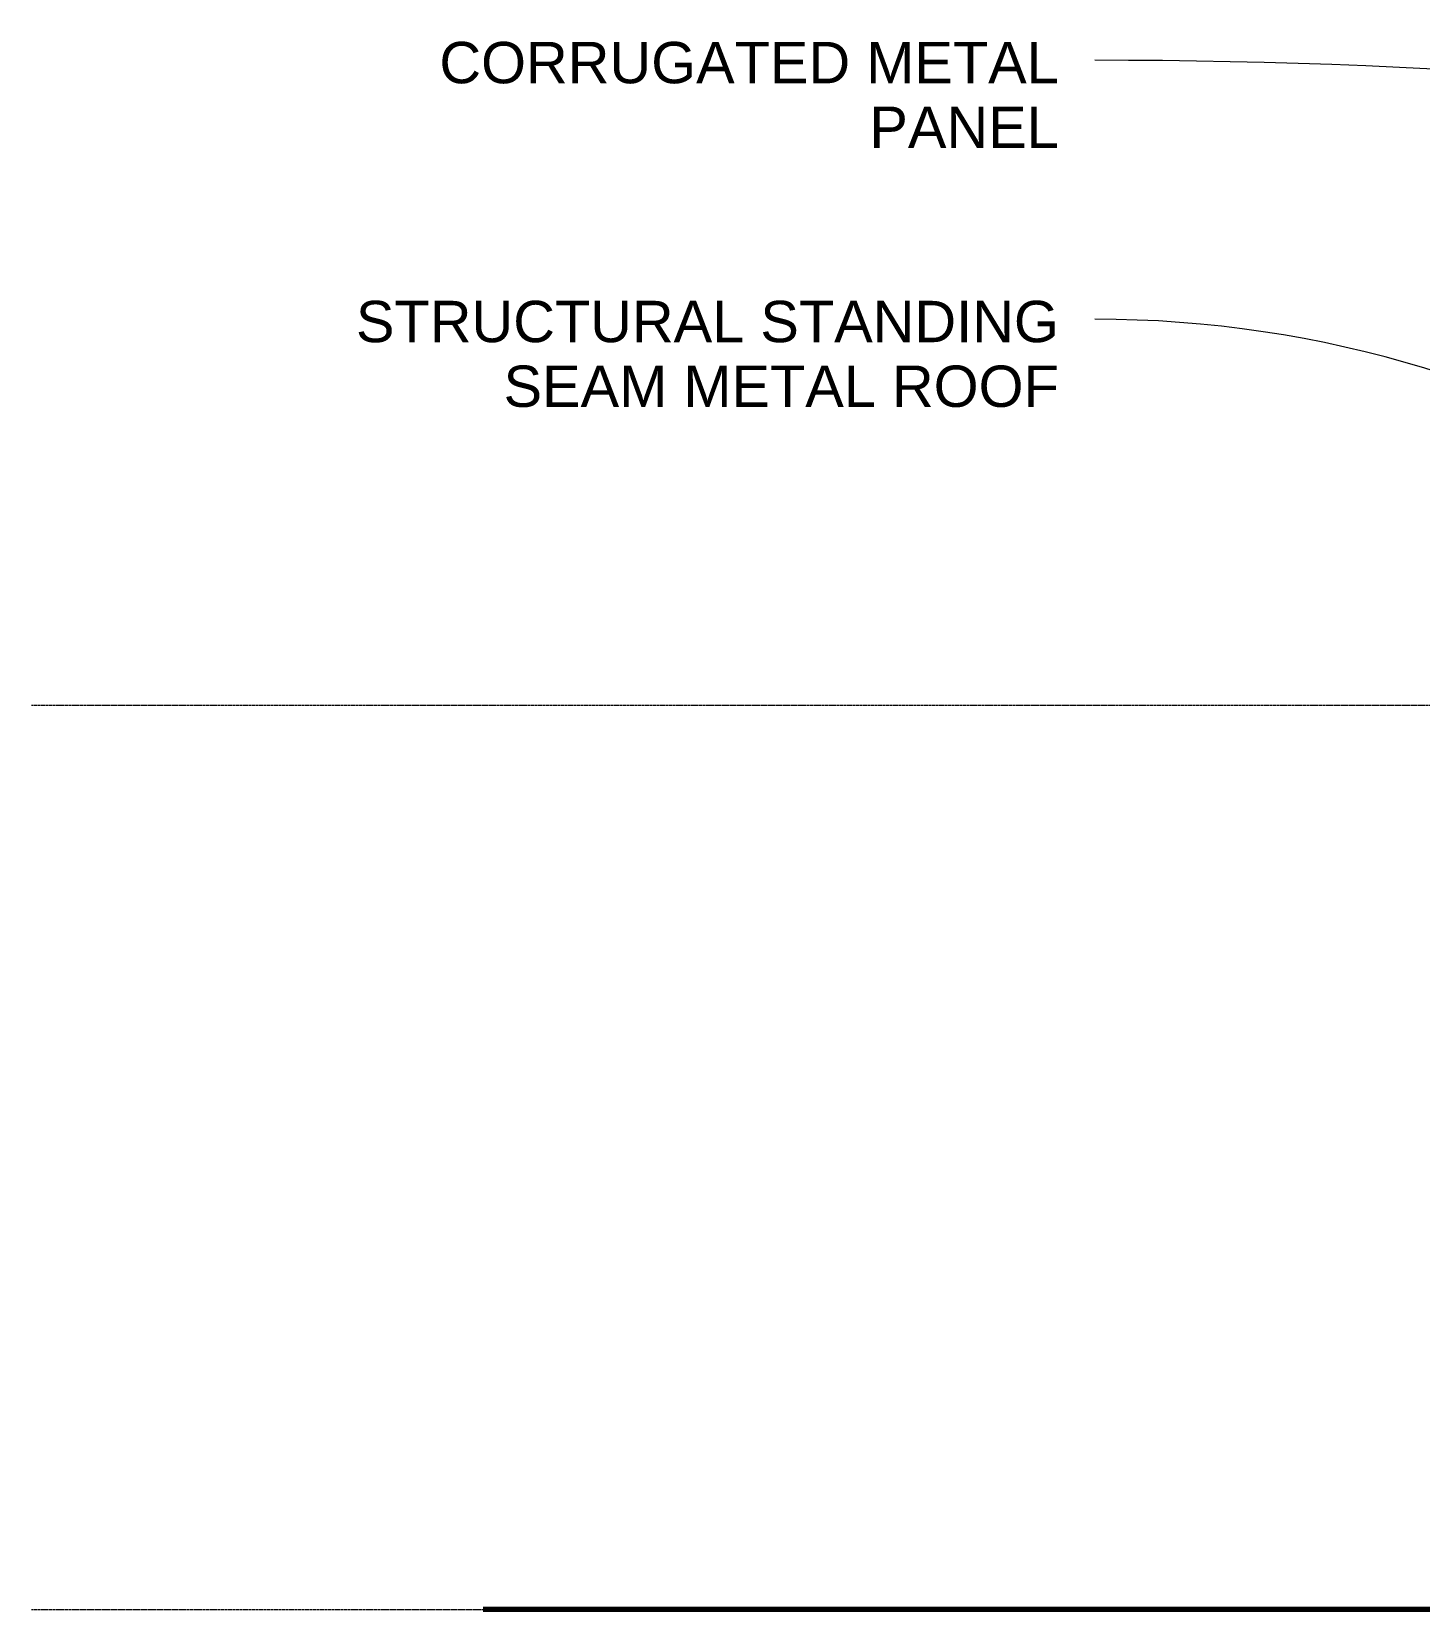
# Model space of a CAD drawing. Header units: inches. Extents: x 20426 to 36845, y -248 to 750.
# Drawn here: x 20426.1 to 20822.2, y 0 to 450.2 of the extents above; entities that cross this region are included whole.
import ezdxf

# ---------------------------------------------------------------- set-up
doc = ezdxf.new("R2010")
doc.units = ezdxf.units.IN
doc.header["$MEASUREMENT"] = 0
doc.linetypes.add('Grid Line 1_2_', pattern=[0.875, 0.5, -0.125, 0.125, -0.125])
doc.linetypes.add('Grid Line 1_2__2_', pattern=[0.875, 0.5, -0.125, 0.125, -0.125])
for name, color, linetype, lineweight in [('A-FLOR-LEVL', 51, 'Continuous', 9), ('C-TOPO', 7, 'Continuous', 9), ('G-ANNO-TEXT', 231, 'Continuous', 9)]:
    doc.layers.add(name, color=color, linetype=linetype, lineweight=lineweight)
doc.styles.add('Arial_2', font='arial.ttf', dxfattribs={"height": 11.802395})

# ---------------------------------------------------------------- blocks, each defined once
blk = doc.blocks.new('Locker Rooms and Restrooms_rvt-1-Elevation - West')
at = {"layer": 'A-FLOR-LEVL', "linetype": 'Grid Line 1_2__2_'}
blk.add_line((20426.1, 0), (23162.87, 0), dxfattribs=at)

msp = doc.modelspace()

# ---------------------------------------------------------------- linework, layer by layer
at = {"layer": 'A-FLOR-LEVL', "linetype": 'Grid Line 1_2_'}
for p, q in [((20426.10083, 258), (23162.8711, 258)), ((20426.10083, 0), (23162.8711, 0))]:
    msp.add_line(p, q, dxfattribs=at)
at = {"layer": 'C-TOPO', "lineweight": 70}
msp.add_line((23033.93237, 0), (20555.03104, 0), dxfattribs=at)
at = {"layer": 'C-TOPO'}
msp.add_line((23033.93237, 0), (20555.03104, 0), dxfattribs=at)
at = {"layer": 'G-ANNO-TEXT', "color": 145}
for centre, radius, start in [((20729.51382, -1418.26514), 1860.22304, 70.9607586), ((20729.51382, 43.33733), 324.75212, 23.1900377)]:
    msp.add_arc(centre, radius, start, 90, dxfattribs=at)

# ---------------------------------------------------------------- texts
at = {"layer": 'G-ANNO-TEXT', "color": 145, "char_height": 11.8023952, "attachment_point": 3, "line_spacing_factor": 0.938532, "style": 'Arial_2', "bg_fill": 3, "box_fill_scale": 1.25, "bg_fill_color": 0, "bg_fill_transparency": 0}
for s, insert, width in [('CORRUGATED METAL\\PPANEL', (20719.27382, 447.20645), 210.096), ('STRUCTURAL STANDING\\PSEAM METAL ROOF', (20719.27382, 373.338), 238.32)]:
    msp.add_mtext(s, dxfattribs=dict(at, insert=insert, width=width))

# ---------------------------------------------------------------- next in the draw order: block references
at = {"lineweight": 5}
msp.add_blockref('Locker Rooms and Restrooms_rvt-1-Elevation - West', (0, 0), dxfattribs=at)

doc.saveas('drawing.dxf')
